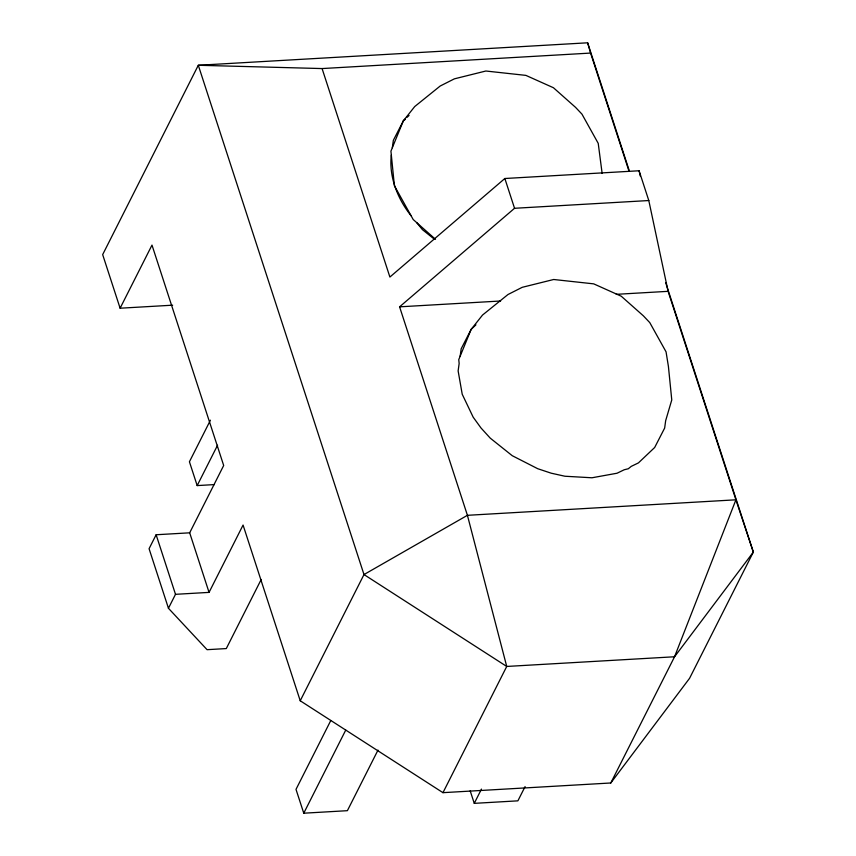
<?xml version="1.0" encoding="UTF-8"?>
<svg xmlns="http://www.w3.org/2000/svg" width="856" height="856" viewBox="0 0 856 856"><rect width="100%" height="100%" fill="white"/><g stroke="black" fill="none" stroke-linecap="round" stroke-linejoin="round"><path stroke-width="1.28" d="M391.331 155.022C388.742 176.593 397.633 199.031 411.073 215.723M392.326 147.724L393.353 140.309L403.337 120.878L414.711 106.561L440.177 86.028L454.397 78.838L485.855 71.016L525.884 75.382L553.447 87.74L575.542 107.353L581.962 114.137L598.226 143.359L602.143 173.447M460.154 356.203L461.181 348.788L471.164 329.357L482.538 315.04L508.004 294.507L522.224 287.316L553.682 279.495L593.711 283.86L621.263 296.219L643.37 315.832L649.779 322.616L666.054 351.837L668.418 366.486L671.767 399.934L665.668 420.649L664.652 428.075L654.669 447.495L638.426 462.903L631.268 466.36L628.304 468.756L624.217 469.762L617.048 473.229L591.978 477.776L564.928 476.236L551.232 473.197L537.739 468.714L512.263 455.713L490.242 438.133L481.008 427.989L473.175 417.172L462.219 394.242L458.131 370.916L459.148 363.5L458.763 359.606L471.164 329.357L475.936 324.831M405.241 119.07L403.337 120.878L390.935 151.127L394.402 185.763L413.18 219.511L435.522 239.327M172.644 305.185L120.108 308.214L151.994 245.105L223.684 465.493L189.679 532.817L209.057 592.384L175.501 594.321L168.45 608.274L207.077 649.683L226.294 648.57L261.187 579.501M210.426 420.2L189.422 461.759L197.18 485.587L214.364 484.592M189.679 532.817L156.124 534.754L149.072 548.707L168.45 608.274M197.18 485.587L217.574 445.216M209.057 592.384L243.072 525.06L300.231 700.775L442.969 792.667L610.788 782.983L689.572 678.305L753.333 552.088L665.733 282.833M300.231 700.775L363.993 574.558L467.419 515.312L735.925 499.808L753.333 552.088L674.549 656.766L610.788 782.983M330.801 720.495L296.005 789.371L303.762 813.2L347.386 810.686L377.988 750.113M303.762 813.2L345.749 730.072M442.969 792.667L506.731 666.45L467.419 515.312L399.591 306.833L514.542 208.286L648.795 200.539L668.097 291.329L735.925 499.808L674.549 656.766L506.731 666.45L363.993 574.558L198.303 65.27L587.644 42.8L629.374 171.072M525.092 786.589L517.891 800.842L474.267 803.356L481.457 789.104M407.156 117.261L409.061 115.442M648.795 200.539L639.1 170.761L504.847 178.508L389.897 277.044L322.081 68.566L198.303 65.27L102.667 254.607L120.108 308.214M403.337 120.878L405.37 119.241M322.081 68.566L590.587 53.072L629.042 171.296M399.591 306.833L500.61 301.002M616.256 294.325L668.097 291.329M434.431 239.252L422.425 229.654L416.701 222.624M504.847 178.508L514.542 208.286M470.179 790.816L474.267 803.356M156.124 534.754L175.501 594.321M587.644 42.8L590.587 53.072M639.1 170.761L640.202 175.94"/></g></svg>
